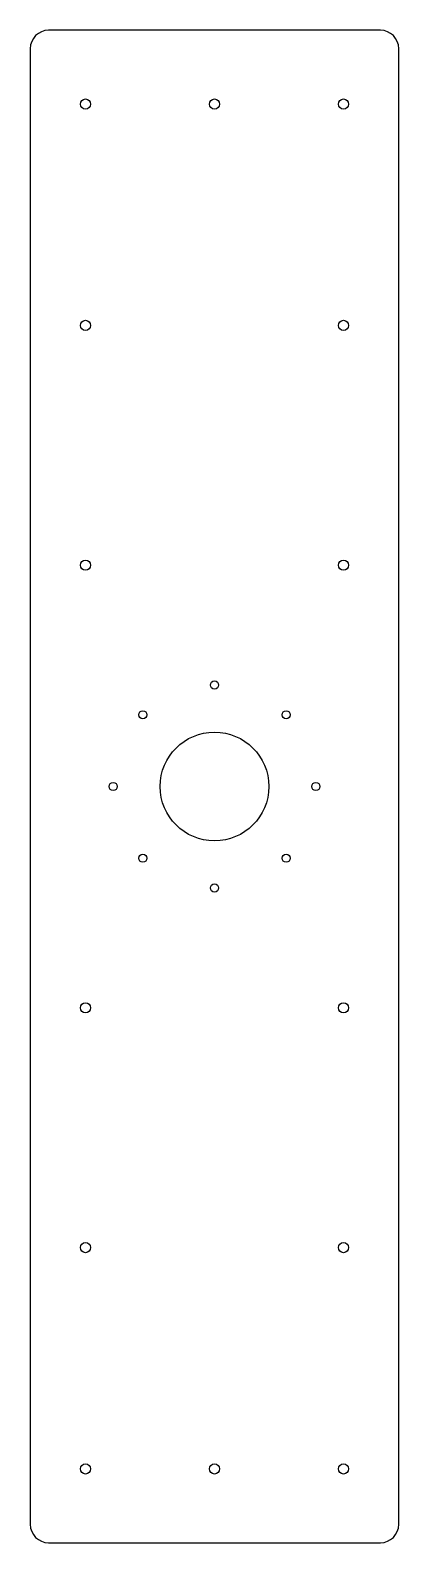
# Model space of a CAD drawing. Header units: millimetres. Extents: x -100 to 100, y -410 to 410.
import ezdxf

# ---------------------------------------------------------------- set-up
doc = ezdxf.new("R2010")
doc.units = ezdxf.units.MM

msp = doc.modelspace()

# ---------------------------------------------------------------- linework, layer by layer
for p, q in [((90, 410, 6), (-90, 410, 6)), ((-100, 400, 6), (-100, -400, 6)), ((100, -400, 6), (100, 400, 6)), ((-90, -410, 6), (90, -410, 6))]:
    msp.add_line(p, q)
for centre, radius in [((-70, 370, 6), 2.75), ((0, 370, 6), 2.75), ((70, 370, 6), 2.75), ((-70, 250, 6), 2.75), ((70, 250, 6), 2.75), ((-70, 120, 6), 2.75), ((70, 120, 6), 2.75), ((0, 55, 6), 2.2), ((-38.89, 38.89, 6), 2.2), ((38.89, 38.89, 6), 2.2), ((0, 0, 6), 29.5), ((-55, 0, 6), 2.2), ((55, 0, 6), 2.2), ((-38.89, -38.89, 6), 2.2), ((38.89, -38.89, 6), 2.2), ((0, -55, 6), 2.2), ((-70, -120, 6), 2.75), ((70, -120, 6), 2.75), ((-70, -250, 6), 2.75), ((70, -250, 6), 2.75), ((-70, -370, 6), 2.75), ((0, -370, 6), 2.75), ((70, -370, 6), 2.75)]:
    msp.add_circle(centre, radius)
for centre, start, end in [((-90, 400, 6), 90, 180), ((90, 400, 6), 0, 90), ((-90, -400, 6), 180, 270), ((90, -400, 6), -90, 0)]:
    msp.add_arc(centre, 10, start, end)

doc.saveas('drawing.dxf')
